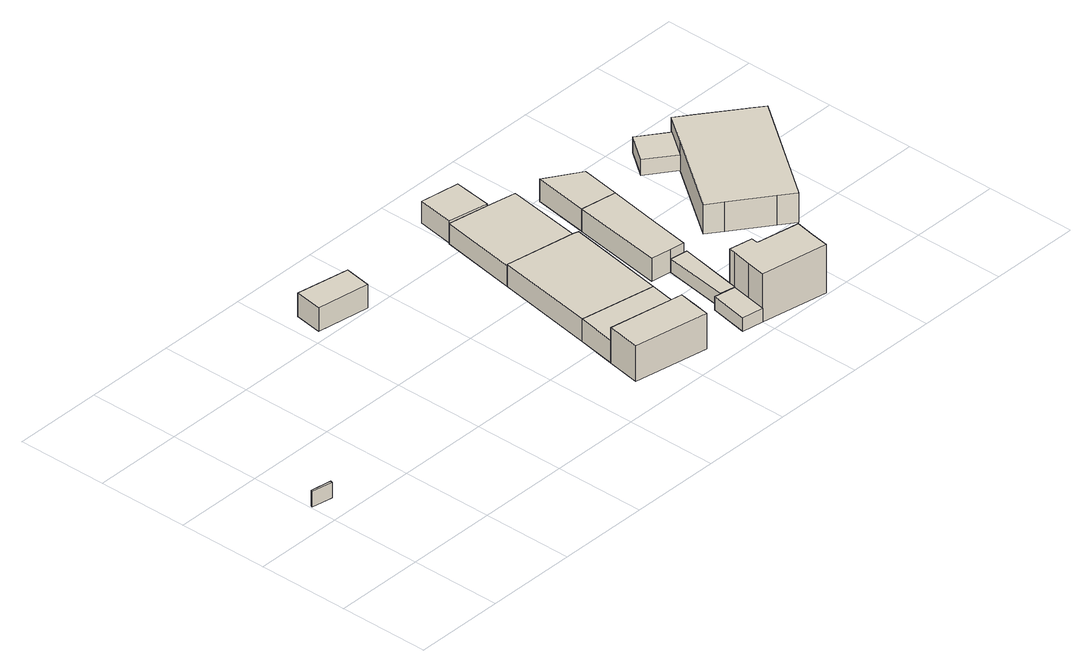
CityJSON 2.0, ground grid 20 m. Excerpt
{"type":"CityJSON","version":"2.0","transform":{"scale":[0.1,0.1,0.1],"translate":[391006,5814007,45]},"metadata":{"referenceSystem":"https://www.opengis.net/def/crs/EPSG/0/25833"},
"CityObjects":{
"building1":{"type":"Building","attributes":{"Gemeindeschluessel":"11000007","BezugspunktDach":"2200","function":"51009_1610","measuredHeight":3.54,"storeysAboveGround":0},"address":[{"country":"Germany","locality":"Berlin"}],"geometry":[{"type":"Solid","lod":"1","boundaries":[[[[0,1,2,3]],[[4,5,6,7]],[[4,7,3,2]],[[5,4,2,1]],[[6,5,1,0]],[[7,6,0,3]]]]}]},
"building2":{"type":"Building","attributes":{"Gemeindeschluessel":"11000007","BezugspunktDach":"2200","function":"51009_1610","measuredHeight":5.31,"storeysAboveGround":0},"address":[{"country":"Germany","locality":"Berlin"}],"geometry":[{"type":"Solid","lod":"1","boundaries":[[[[8,9,10,11]],[[12,13,14,15]],[[12,15,11,10]],[[13,12,10,9]],[[14,13,9,8]],[[15,14,8,11]]]]}]},
"building3":{"type":"Building","attributes":{"Gemeindeschluessel":"11000007","BezugspunktDach":"2200","function":"31001_2143","measuredHeight":11.01,"storeysAboveGround":1},"address":[{"country":"Germany","locality":"Berlin","thoroughfareNumber":"144 (3)","thoroughfareName":"Germaniastraße"}],"geometry":[{"type":"Solid","lod":"1","boundaries":[[[[16,17,18,19,20]],[[21,22,23,24,25]],[[21,25,20,19]],[[22,21,19,18]],[[23,22,18,17]],[[24,23,17,16]],[[25,24,16,20]]]]}]},
"building4":{"type":"Building","attributes":{"Gemeindeschluessel":"11000007","BezugspunktDach":"2200","function":"31001_2143","measuredHeight":5.16,"storeysAboveGround":1},"address":[{"country":"Germany","locality":"Berlin","thoroughfareNumber":"144 (4)","thoroughfareName":"Germaniastraße"}],"geometry":[{"type":"Solid","lod":"1","boundaries":[[[[26,27,28,29]],[[30,31,32,33]],[[30,33,29,28]],[[31,30,28,27]],[[32,31,27,26]],[[33,32,26,29]]]]}]},
"building5":{"type":"Building","attributes":{"Gemeindeschluessel":"11000007","BezugspunktDach":"2200","function":"31001_2143","measuredHeight":5.1,"storeysAboveGround":1},"address":[{"country":"Germany","locality":"Berlin","thoroughfareNumber":"144 (5)","thoroughfareName":"Germaniastraße"}],"geometry":[{"type":"Solid","lod":"1","boundaries":[[[[27,34,35,36,28]],[[37,38,39,31,30]],[[37,30,28,36]],[[38,37,36,35]],[[39,38,35,34]],[[31,39,34,27]],[[30,31,27,28]]]]}]},
"building6":{"type":"Building","attributes":{"Gemeindeschluessel":"11000007","BezugspunktDach":"2200","function":"31001_2100","measuredHeight":3.04,"storeysAboveGround":1},"address":[{"country":"Germany","locality":"Berlin","thoroughfareNumber":"144","thoroughfareName":"Germaniastraße"}],"geometry":[{"type":"Solid","lod":"1","boundaries":[[[[40,41,42,43,44]],[[45,46,47,48,49]],[[45,49,44,43]],[[46,45,43,42]],[[47,46,42,41]],[[48,47,41,40]],[[49,48,40,44]]]]}]},
"building7":{"type":"Building","attributes":{"Gemeindeschluessel":"11000007","BezugspunktDach":"2200","function":"31001_2143","measuredHeight":4.72,"storeysAboveGround":1},"address":[{"country":"Germany","locality":"Berlin","thoroughfareNumber":"144 (6)","thoroughfareName":"Germaniastraße"}],"geometry":[{"type":"Solid","lod":"1","boundaries":[[[[50,51,52,53,54]],[[55,56,57,38,37]],[[55,37,54,53]],[[56,55,53,52]],[[57,56,52,51]],[[38,57,51,50]],[[37,38,50,54]]]]}]},
"building8":{"type":"Building","attributes":{"Gemeindeschluessel":"11000007","BezugspunktDach":"2200","function":"31001_2143","measuredHeight":5,"storeysAboveGround":1},"address":[{"country":"Germany","locality":"Berlin","thoroughfareNumber":"144 (7)","thoroughfareName":"Germaniastraße"}],"geometry":[{"type":"Solid","lod":"1","boundaries":[[[[58,59,60,61]],[[62,63,64,65]],[[62,65,61,60]],[[63,62,60,59]],[[64,63,59,58]],[[65,64,58,61]]]]}]},
"building9":{"type":"Building","attributes":{"Gemeindeschluessel":"11000007","BezugspunktDach":"2200","function":"31001_2143","measuredHeight":3.16,"storeysAboveGround":1},"address":[{"country":"Germany","locality":"Berlin","thoroughfareNumber":"144 (1)","thoroughfareName":"Germaniastraße"}],"geometry":[{"type":"Solid","lod":"1","boundaries":[[[[66,67,68,69,70,71]],[[72,73,74,75,76,77]],[[72,77,71,70]],[[73,72,70,69]],[[74,73,69,68]],[[75,74,68,67]],[[76,75,67,66]],[[77,76,66,71]]]]}]},
"building10":{"type":"Building","attributes":{"Gemeindeschluessel":"11000007","BezugspunktDach":"2200","function":"31001_2100","measuredHeight":13.47,"storeysAboveGround":2},"address":[{"country":"Germany","locality":"Berlin","thoroughfareNumber":"143","thoroughfareName":"Germaniastraße"}],"geometry":[{"type":"Solid","lod":"1","boundaries":[[[[78,79,80,81,82,83,84,85,86]],[[87,47,88,89,90,91,92,93,48]],[[87,48,86,85]],[[47,87,85,84]],[[88,47,84,83]],[[89,88,83,82]],[[90,89,82,81]],[[91,90,81,80]],[[92,91,80,79]],[[93,92,79,78]],[[48,93,78,86]]]]}]},
"building11":{"type":"Building","attributes":{"Gemeindeschluessel":"11000007","function":"31001_2143"},"address":[{"country":"Germany","locality":"Berlin","thoroughfareNumber":"144 (2)","thoroughfareName":"Germaniastraße"}],"children":["building11-1","building11-2"]},
"building11-1":{"type":"BuildingPart","attributes":{"BezugspunktDach":"2200","measuredHeight":5.23,"storeysAboveGround":2},"parents":["building11"],"geometry":[{"type":"MultiSurface","lod":"1","boundaries":[[[94,95,96,97,98,99]],[[100,101,102,103,104,105]],[[100,105,99,98]],[[101,100,106,107,108]],[[102,101,97,96]],[[103,102,96,95]],[[104,103,95,94]],[[105,104,94,99]],[[108,107,106,98,97]]]}]},
"building11-2":{"type":"BuildingPart","attributes":{"BezugspunktDach":"2200","measuredHeight":5.11,"storeysAboveGround":2},"parents":["building11"],"geometry":[{"type":"Solid","lod":"1","boundaries":[[[[97,109,110,98]],[[111,112,107,106]],[[111,106,98,110]],[[112,111,110,109]],[[107,112,109,97]],[[106,107,97,98]]]]}]},
"building12":{"type":"Building","attributes":{"Gemeindeschluessel":"11000007","BezugspunktDach":"2200","function":"31001_2111","measuredHeight":7.34,"storeysAboveGround":1},"address":[{"country":"Germany","locality":"Berlin","thoroughfareNumber":"143 (1)","thoroughfareName":"Germaniastraße"}],"geometry":[{"type":"Solid","lod":"1","boundaries":[[[[113,114,115,116,117,118,119,120,121,122,123]],[[124,125,126,127,128,129,130,131,132,133,134]],[[124,134,123,122]],[[125,124,122,121]],[[126,125,121,120]],[[127,126,120,119]],[[128,127,119,118]],[[129,128,118,117]],[[130,129,117,116]],[[131,130,116,115]],[[132,131,115,114]],[[133,132,114,113]],[[134,133,113,123]]]]}]},
"building13":{"type":"Building","attributes":{"Gemeindeschluessel":"11000007","BezugspunktDach":"2200","function":"31001_2143","measuredHeight":3.56,"storeysAboveGround":1},"address":[{"country":"Germany","locality":"Berlin","thoroughfareNumber":"143 (2)","thoroughfareName":"Germaniastraße"}],"geometry":[{"type":"Solid","lod":"1","boundaries":[[[[135,136,137,138]],[[139,140,141,142]],[[139,142,138,137]],[[140,139,137,136]],[[141,140,136,135]],[[142,141,135,138]]]]}]}
},
"vertices":[
[50,251,45],[51,256,45],[5,263,45],[4,259,45],[5,263,10],[51,256,10],[50,251,10],[4,259,10],
[546,606,63],[556,665,63],[439,685,63],[429,624,63],[439,685,10],[556,665,10],[546,606,10],[429,624,10],
[869,51,90],[875,88,90],[882,125,90],[716,153,90],[703,79,90],[716,153,9],[882,125,9],[875,88,9],[869,51,9],[703,79,9],
[882,125,61],[897,209,61],[731,238,61],[716,153,61],[731,238,10],[897,209,10],[882,125,10],[716,153,10],
[935,429,61],[926,432,61],[769,458,61],[769,458,10],[926,432,10],[935,429,10],
[1001,29,41],[1017,113,41],[982,119,41],[970,121,41],[954,37,41],[970,121,10],[982,119,10],[1017,113,10],[1001,29,10],[954,37,10],
[926,432,57],[952,602,57],[887,614,57],[799,629,57],[769,458,57],[799,629,10],[887,614,10],[952,602,10],
[887,614,62],[898,697,62],[812,710,62],[799,629,62],[812,710,12],[898,697,12],[887,614,12],[799,629,12],
[1017,113,42],[1019,128,42],[1043,256,42],[1035,257,42],[1004,261,42],[982,119,42],[1004,261,11],[1035,257,11],[1043,256,11],[1019,128,11],[1017,113,11],[982,119,11],
[1149,4,120],[1156,46,120],[1164,87,120],[1069,104,120],[1071,119,120],[1019,128,120],[1017,113,120],[1009,71,120],[1001,29,120],[1009,71,10],[1019,128,10],[1071,119,10],[1069,104,10],[1164,87,10],[1156,46,10],[1149,4,10],
[1004,261,64],[1035,257,64],[1049,340,64],[1070,458,64],[990,470,64],[958,268,64],[990,470,12],[1070,458,12],[1049,340,12],[1035,257,12],[1004,261,12],[958,268,12],[990,470,13],[1070,458,13],[1070,458,41],
[1084,545,64],[1009,592,64],[1009,592,13],[1084,545,13],
[1170,275,77],[1250,216,77],[1283,192,77],[1451,420,77],[1424,441,77],[1418,445,77],[1339,504,77],[1305,529,77],[1302,525,77],[1258,465,77],[1136,299,77],[1258,465,10],[1302,525,10],[1305,529,10],[1339,504,10],[1418,445,10],[1424,441,10],[1451,420,10],[1283,192,10],[1250,216,10],[1170,275,10],[1136,299,10],
[1258,465,47],[1302,525,47],[1242,569,47],[1198,509,47],[1242,569,11],[1302,525,11],[1258,465,11],[1198,509,11]
]}
